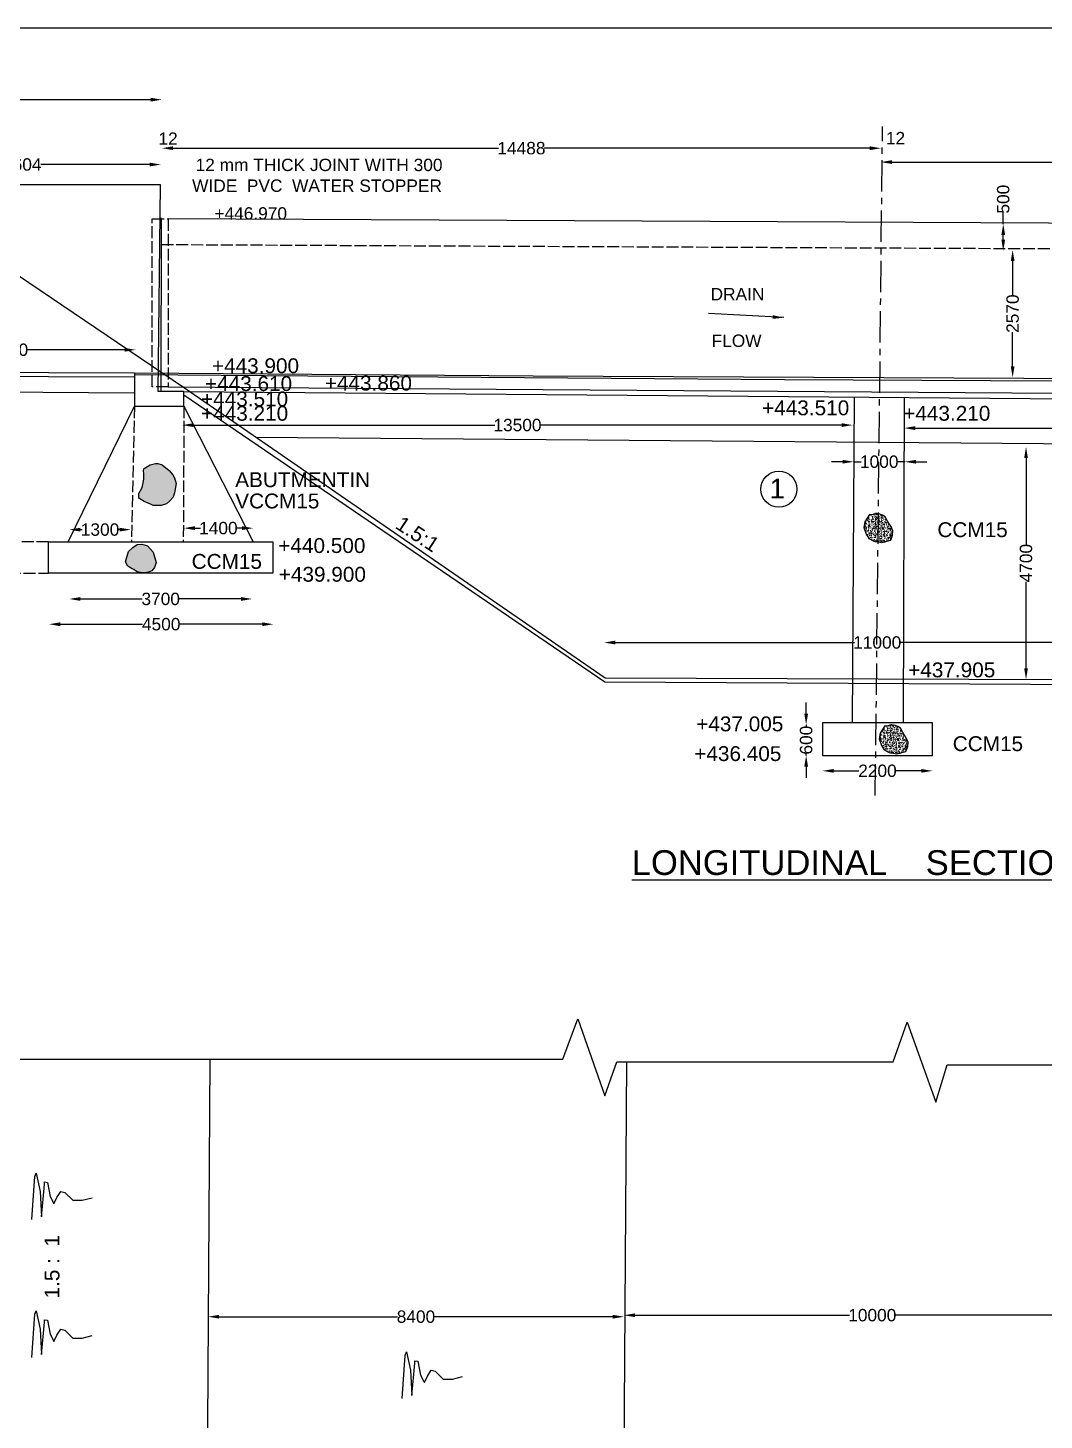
# Model space of a CAD drawing. Header units: millimetres. Extents: x 2190 to 106200, y 4148 to 77390.
# Drawn here: x 28872 to 49396, y 49282 to 77390 of the extents above; entities that cross this region are included whole.
import ezdxf

# ---------------------------------------------------------------- set-up
doc = ezdxf.new("R2010")
doc.units = ezdxf.units.MM
doc.linetypes.add('ACAD_ISO02W100', pattern=[15, 12, -3])
doc.linetypes.add('CENTER', pattern=[50.8, 31.75, -6.35, 6.35, -6.35])
for name, color, linetype in [('DIM', 7, 'Continuous'), ('DWG', 7, 'Continuous'), ('TEXT', 7, 'Continuous')]:
    doc.layers.add(name, color=color, linetype=linetype)
doc.styles.get("Standard").update_dxf_attribs({"font": 'arial.ttf'})
doc.dimstyles.new('ISO-25', dxfattribs={"dimtxt": 250, "dimasz": 225, "dimexe": 1.25, "dimexo": 0.625, "dimtad": 0, "dimdec": 0, "dimtxsty": 'Standard', "dimcen": 2.5, "dimse1": 1, "dimse2": 1, "dimadec": 0, "dimazin": 0, "dimtfac": 1, "dimtdec": 0, "dimtmove": 0, "dimatfit": 3, "dimfxl": 1, "dimarcsym": 0})

# ---------------------------------------------------------------- blocks, each defined once
blk = doc.blocks.new('*D13')
at = {"layer": 'Defpoints', "color": 0, "transparency": 16777216}
for p in [(20870, 75960), (31580, 75960), (31580, 75940)]:
    blk.add_point(p, dxfattribs=at)
at = {"layer": 'DIM', "color": 0, "lineweight": -2, "transparency": 16777216}
for p, q in [((21095, 75940), (25766, 75940)), ((31355, 75940), (26684, 75940))]:
    blk.add_line(p, q, dxfattribs=at)
at = {"layer": 'DIM', "color": 0, "transparency": 16777216}
for points in [[(21095, 75978), (21095, 75902), (20870, 75940)], [(31355, 75978), (31355, 75902), (31580, 75940)]]:
    blk.add_solid(points, dxfattribs=at)
at = {"layer": 'DIM', "color": 0, "transparency": 16777216, "insert": (26225, 75940), "char_height": 250, "attachment_point": 5}
blk.add_mtext('10704', dxfattribs=at)
blk = doc.blocks.new('*D17')
at = {"layer": 'Defpoints', "color": 0, "transparency": 16777216}
for p in [(25961, 74520), (31560, 74630), (31560, 74520)]:
    blk.add_point(p, dxfattribs=at)
at = {"layer": 'DIM', "color": 0, "lineweight": -2, "transparency": 16777216}
for p, q in [((26186, 74630), (28387, 74630)), ((31335, 74630), (29134, 74630))]:
    blk.add_line(p, q, dxfattribs=at)
at = {"layer": 'DIM', "color": 0, "transparency": 16777216}
for points in [[(26186, 74668), (26186, 74592), (25961, 74630)], [(31335, 74668), (31335, 74592), (31560, 74630)]]:
    blk.add_solid(points, dxfattribs=at)
at = {"layer": 'DIM', "color": 0, "transparency": 16777216, "insert": (28760, 74630), "char_height": 250, "attachment_point": 5}
blk.add_mtext('5604', dxfattribs=at)
blk = doc.blocks.new('*D19')
at = {"layer": 'Defpoints', "color": 0, "transparency": 16777216}
for p in [(31580, 75120), (46100, 75120), (46100, 74960)]:
    blk.add_point(p, dxfattribs=at)
at = {"layer": 'DIM', "color": 0, "lineweight": -2, "transparency": 16777216}
for p, q in [((31805, 74960), (38380, 74960)), ((45875, 74960), (39300, 74960))]:
    blk.add_line(p, q, dxfattribs=at)
at = {"layer": 'DIM', "color": 0, "transparency": 16777216}
for points in [[(31805, 74998), (31805, 74922), (31580, 74960)], [(45875, 74998), (45875, 74922), (46100, 74960)]]:
    blk.add_solid(points, dxfattribs=at)
at = {"layer": 'DIM', "color": 0, "transparency": 16777216, "insert": (38840, 74960), "char_height": 250, "attachment_point": 5}
blk.add_mtext('14488', dxfattribs=at)
blk = doc.blocks.new('*D20')
at = {"layer": 'Defpoints', "color": 0, "transparency": 16777216}
for p in [(46100, 74720), (60590, 74720), (60590, 74680)]:
    blk.add_point(p, dxfattribs=at)
at = {"layer": 'DIM', "color": 0, "lineweight": -2, "transparency": 16777216}
for p, q in [((46325, 74680), (52885, 74680)), ((60365, 74680), (53805, 74680))]:
    blk.add_line(p, q, dxfattribs=at)
at = {"layer": 'DIM', "color": 0, "transparency": 16777216}
for points in [[(46325, 74718), (46325, 74642), (46100, 74680)], [(60365, 74718), (60365, 74642), (60590, 74680)]]:
    blk.add_solid(points, dxfattribs=at)
at = {"layer": 'DIM', "color": 0, "transparency": 16777216, "insert": (53345, 74680), "char_height": 250, "attachment_point": 5}
blk.add_mtext('14488', dxfattribs=at)
blk = doc.blocks.new('*D39')
at = {"layer": 'Defpoints', "color": 0, "transparency": 16777216}
for p in [(49030, 68930), (49050, 68930), (49050, 64235)]:
    blk.add_point(p, dxfattribs=at)
at = {"layer": 'DIM', "color": 0, "lineweight": -2, "transparency": 16777216}
for p, q in [((49030, 68705), (49030, 66961)), ((49030, 64460), (49030, 66204))]:
    blk.add_line(p, q, dxfattribs=at)
at = {"layer": 'DIM', "color": 0, "transparency": 16777216}
for points in [[(48992, 68705), (49068, 68705), (49030, 68930)], [(48992, 64460), (49068, 64460), (49030, 64235)]]:
    blk.add_solid(points, dxfattribs=at)
at = {"layer": 'DIM', "color": 0, "transparency": 16777216, "insert": (49030, 66583), "char_height": 250, "attachment_point": 5, "rotation": 90}
blk.add_mtext('4700', dxfattribs=at)
blk = doc.blocks.new('*D40')
at = {"layer": 'Defpoints', "color": 0, "transparency": 16777216}
for p in [(46567, 69370), (60020, 69370), (60020, 69310)]:
    blk.add_point(p, dxfattribs=at)
at = {"layer": 'DIM', "color": 0, "lineweight": -2, "transparency": 16777216}
for p, q in [((46792, 69310), (52835, 69310)), ((59795, 69310), (53752, 69310))]:
    blk.add_line(p, q, dxfattribs=at)
at = {"layer": 'DIM', "color": 0, "transparency": 16777216}
for points in [[(46792, 69348), (46792, 69272), (46567, 69310)], [(59795, 69348), (59795, 69272), (60020, 69310)]]:
    blk.add_solid(points, dxfattribs=at)
at = {"layer": 'DIM', "color": 0, "transparency": 16777216, "insert": (53293, 69310), "char_height": 250, "attachment_point": 5}
blk.add_mtext('13500', dxfattribs=at)
blk = doc.blocks.new('*D41')
at = {"layer": 'Defpoints', "color": 0, "transparency": 16777216}
for p in [(48760, 72910), (48820, 72910), (48820, 70330)]:
    blk.add_point(p, dxfattribs=at)
at = {"layer": 'DIM', "color": 0, "lineweight": -2, "transparency": 16777216}
for p, q in [((48760, 72685), (48760, 71995.625)), ((48760, 70555), (48760, 71244.375))]:
    blk.add_line(p, q, dxfattribs=at)
at = {"layer": 'DIM', "color": 0, "transparency": 16777216}
for points in [[(48722.5, 72685), (48797.5, 72685), (48760, 72910)], [(48722.5, 70555), (48797.5, 70555), (48760, 70330)]]:
    blk.add_solid(points, dxfattribs=at)
at = {"layer": 'DIM', "color": 0, "transparency": 16777216, "insert": (48760, 71620), "char_height": 250, "attachment_point": 5, "rotation": 90}
blk.add_mtext('2570', dxfattribs=at)
blk = doc.blocks.new('*D42')
at = {"layer": 'Defpoints', "color": 0, "transparency": 16777216}
for p in [(48570, 73430), (48730, 73430), (48730, 72890)]:
    blk.add_point(p, dxfattribs=at)
at = {"layer": 'DIM', "color": 0, "lineweight": -2, "transparency": 16777216}
for p, q in [((48570, 73430), (48570, 73655)), ((48570, 73115), (48570, 73205))]:
    blk.add_line(p, q, dxfattribs=at)
at = {"layer": 'DIM', "color": 0, "transparency": 16777216}
for points in [[(48532, 73205), (48608, 73205), (48570, 73430)], [(48532, 73115), (48608, 73115), (48570, 72890)]]:
    blk.add_solid(points, dxfattribs=at)
at = {"layer": 'DIM', "color": 0, "transparency": 16777216, "insert": (48570, 73931), "char_height": 250, "attachment_point": 5, "rotation": 90}
blk.add_mtext('500', dxfattribs=at)
blk = doc.blocks.new('*D43')
at = {"layer": 'Defpoints', "color": 0, "transparency": 16777216}
for p in [(44920, 62470), (47140, 62470), (47140, 62390)]:
    blk.add_point(p, dxfattribs=at)
at = {"layer": 'DIM', "color": 0, "lineweight": -2, "transparency": 16777216}
for p, q in [((45145, 62390), (45654.375, 62390)), ((46915, 62390), (46405.625, 62390))]:
    blk.add_line(p, q, dxfattribs=at)
at = {"layer": 'DIM', "color": 0, "transparency": 16777216}
for points in [[(45145, 62427.5), (45145, 62352.5), (44920, 62390)], [(46915, 62427.5), (46915, 62352.5), (47140, 62390)]]:
    blk.add_solid(points, dxfattribs=at)
at = {"layer": 'DIM', "color": 0, "transparency": 16777216, "insert": (46030, 62390), "char_height": 250, "attachment_point": 5}
blk.add_mtext('2200', dxfattribs=at)
blk = doc.blocks.new('*D44')
at = {"layer": 'Defpoints', "color": 0, "transparency": 16777216}
for p in [(44590, 63320), (44590, 63320), (44590, 62700)]:
    blk.add_point(p, dxfattribs=at)
at = {"layer": 'DIM', "color": 0, "lineweight": -2, "transparency": 16777216}
for p, q in [((44590, 63545), (44590, 63770)), ((44590, 63320), (44590, 63287)), ((44590, 62700), (44590, 62733)), ((44590, 62475), (44590, 62250))]:
    blk.add_line(p, q, dxfattribs=at)
at = {"layer": 'DIM', "color": 0, "transparency": 16777216}
for points in [[(44552, 63545), (44628, 63545), (44590, 63320)], [(44552, 62475), (44628, 62475), (44590, 62700)]]:
    blk.add_solid(points, dxfattribs=at)
at = {"layer": 'DIM', "color": 0, "transparency": 16777216, "insert": (44590, 63010), "char_height": 250, "attachment_point": 5, "rotation": 90}
blk.add_mtext('600', dxfattribs=at)
blk = doc.blocks.new('*D45')
at = {"layer": 'Defpoints', "color": 0, "transparency": 16777216}
for p in [(40510, 64950), (51540, 64980), (51540, 64950)]:
    blk.add_point(p, dxfattribs=at)
at = {"layer": 'DIM', "color": 0, "lineweight": -2, "transparency": 16777216}
for p, q in [((40735, 64980), (45566, 64980)), ((51315, 64980), (46484, 64980))]:
    blk.add_line(p, q, dxfattribs=at)
at = {"layer": 'DIM', "color": 0, "transparency": 16777216}
for points in [[(40735, 65018), (40735, 64942), (40510, 64980)], [(51315, 65018), (51315, 64942), (51540, 64980)]]:
    blk.add_solid(points, dxfattribs=at)
at = {"layer": 'DIM', "color": 0, "transparency": 16777216, "insert": (46025, 64980), "char_height": 250, "attachment_point": 5}
blk.add_mtext('11000', dxfattribs=at)
blk = doc.blocks.new('*D46')
at = {"layer": 'Defpoints', "color": 0, "transparency": 16777216}
for p in [(45550, 68740), (46580, 68740), (46580, 68630)]:
    blk.add_point(p, dxfattribs=at)
at = {"layer": 'DIM', "color": 0, "lineweight": -2, "transparency": 16777216}
for p, q in [((45325, 68630), (45100, 68630)), ((45550, 68630), (45703, 68630)), ((46580, 68630), (46427, 68630)), ((46805, 68630), (47030, 68630))]:
    blk.add_line(p, q, dxfattribs=at)
at = {"layer": 'DIM', "color": 0, "transparency": 16777216}
for points in [[(45325, 68668), (45325, 68592), (45550, 68630)], [(46805, 68668), (46805, 68592), (46580, 68630)]]:
    blk.add_solid(points, dxfattribs=at)
at = {"layer": 'DIM', "color": 0, "transparency": 16777216, "insert": (46065, 68630), "char_height": 250, "attachment_point": 5}
blk.add_mtext('1000', dxfattribs=at)
blk = doc.blocks.new('*D47')
at = {"layer": 'Defpoints', "color": 0, "transparency": 16777216}
for p in [(31990, 69410), (45530, 69410), (45530, 69370)]:
    blk.add_point(p, dxfattribs=at)
at = {"layer": 'DIM', "color": 0, "lineweight": -2, "transparency": 16777216}
for p, q in [((32215, 69370), (38301, 69370)), ((45305, 69370), (39219, 69370))]:
    blk.add_line(p, q, dxfattribs=at)
at = {"layer": 'DIM', "color": 0, "transparency": 16777216}
for points in [[(32215, 69408), (32215, 69332), (31990, 69370)], [(45305, 69408), (45305, 69332), (45530, 69370)]]:
    blk.add_solid(points, dxfattribs=at)
at = {"layer": 'DIM', "color": 0, "transparency": 16777216, "insert": (38760, 69370), "char_height": 250, "attachment_point": 5}
blk.add_mtext('13500', dxfattribs=at)
blk = doc.blocks.new('*D48')
at = {"layer": 'Defpoints', "color": 0, "transparency": 16777216}
for p in [(29300, 65380), (33830, 65380), (33830, 65350)]:
    blk.add_point(p, dxfattribs=at)
at = {"layer": 'DIM', "color": 0, "lineweight": -2, "transparency": 16777216}
for p, q in [((29525, 65350), (31186, 65350)), ((33605, 65350), (31944, 65350))]:
    blk.add_line(p, q, dxfattribs=at)
at = {"layer": 'DIM', "color": 0, "transparency": 16777216}
for points in [[(29525, 65388), (29525, 65312), (29300, 65350)], [(33605, 65388), (33605, 65312), (33830, 65350)]]:
    blk.add_solid(points, dxfattribs=at)
at = {"layer": 'DIM', "color": 0, "transparency": 16777216, "insert": (31565, 65350), "char_height": 250, "attachment_point": 5}
blk.add_mtext('4500', dxfattribs=at)
blk = doc.blocks.new('*D49')
at = {"layer": 'Defpoints', "color": 0, "transparency": 16777216}
for p in [(29710, 65830), (33400, 65860), (33400, 65830)]:
    blk.add_point(p, dxfattribs=at)
at = {"layer": 'DIM', "color": 0, "lineweight": -2, "transparency": 16777216}
for p, q in [((29935, 65860), (31182, 65860)), ((33175, 65860), (31928, 65860))]:
    blk.add_line(p, q, dxfattribs=at)
at = {"layer": 'DIM', "color": 0, "transparency": 16777216}
for points in [[(29935, 65898), (29935, 65822), (29710, 65860)], [(33175, 65898), (33175, 65822), (33400, 65860)]]:
    blk.add_solid(points, dxfattribs=at)
at = {"layer": 'DIM', "color": 0, "transparency": 16777216, "insert": (31555, 65860), "char_height": 250, "attachment_point": 5}
blk.add_mtext('3700', dxfattribs=at)
blk = doc.blocks.new('*D51')
at = {"layer": 'Defpoints', "color": 0, "transparency": 16777216}
for p in [(29710, 67200), (30950, 67260), (30950, 67200)]:
    blk.add_point(p, dxfattribs=at)
at = {"layer": 'DIM', "color": 0, "lineweight": -2, "transparency": 16777216}
for p, q in [((29935, 67260), (29968, 67260)), ((30725, 67260), (30692, 67260))]:
    blk.add_line(p, q, dxfattribs=at)
at = {"layer": 'DIM', "color": 0, "transparency": 16777216}
for points in [[(29935, 67298), (29935, 67222), (29710, 67260)], [(30725, 67298), (30725, 67222), (30950, 67260)]]:
    blk.add_solid(points, dxfattribs=at)
at = {"layer": 'DIM', "color": 0, "transparency": 16777216, "insert": (30330, 67260), "char_height": 250, "attachment_point": 5}
blk.add_mtext('1300', dxfattribs=at)
blk = doc.blocks.new('*D52')
at = {"layer": 'Defpoints', "color": 0, "transparency": 16777216}
for p in [(32020, 67220), (33420, 67290), (33420, 67220)]:
    blk.add_point(p, dxfattribs=at)
at = {"layer": 'DIM', "color": 0, "lineweight": -2, "transparency": 16777216}
for p, q in [((32245, 67290), (32358, 67290)), ((33195, 67290), (33082, 67290))]:
    blk.add_line(p, q, dxfattribs=at)
at = {"layer": 'DIM', "color": 0, "transparency": 16777216}
for points in [[(32245, 67328), (32245, 67252), (32020, 67290)], [(33195, 67328), (33195, 67252), (33420, 67290)]]:
    blk.add_solid(points, dxfattribs=at)
at = {"layer": 'DIM', "color": 0, "transparency": 16777216, "insert": (32720, 67290), "char_height": 250, "attachment_point": 5}
blk.add_mtext('1400', dxfattribs=at)
blk = doc.blocks.new('*D53')
at = {"layer": 'Defpoints', "color": 0, "transparency": 16777216}
for p in [(25930, 70880), (31050, 70890), (31050, 70880)]:
    blk.add_point(p, dxfattribs=at)
at = {"layer": 'DIM', "color": 0, "lineweight": -2, "transparency": 16777216}
for p, q in [((26155, 70890), (28117, 70890)), ((30825, 70890), (28863, 70890))]:
    blk.add_line(p, q, dxfattribs=at)
at = {"layer": 'DIM', "color": 0, "transparency": 16777216}
for points in [[(26155, 70928), (26155, 70852), (25930, 70890)], [(30825, 70928), (30825, 70852), (31050, 70890)]]:
    blk.add_solid(points, dxfattribs=at)
at = {"layer": 'DIM', "color": 0, "transparency": 16777216, "insert": (28490, 70890), "char_height": 250, "attachment_point": 5}
blk.add_mtext('5110', dxfattribs=at)
blk = doc.blocks.new('*D110')
at = {"layer": 'Defpoints', "color": 0, "transparency": 16777216}
for p in [(40910, 51380), (50940, 51400), (50940, 51380)]:
    blk.add_point(p, dxfattribs=at)
at = {"layer": 'DIM', "color": 0, "lineweight": -2, "transparency": 16777216}
for p, q in [((41135, 51400), (45466, 51400)), ((50715, 51400), (46384, 51400))]:
    blk.add_line(p, q, dxfattribs=at)
at = {"layer": 'DIM', "color": 0, "transparency": 16777216}
for points in [[(41135, 51438), (41135, 51362), (40910, 51400)], [(50715, 51438), (50715, 51362), (50940, 51400)]]:
    blk.add_solid(points, dxfattribs=at)
at = {"layer": 'DIM', "color": 0, "transparency": 16777216, "insert": (45925, 51400), "char_height": 250, "attachment_point": 5}
blk.add_mtext('10000', dxfattribs=at)
blk = doc.blocks.new('*D111')
at = {"layer": 'Defpoints', "color": 0, "transparency": 16777216}
for p in [(32510, 51530), (40910, 51530), (40910, 51370)]:
    blk.add_point(p, dxfattribs=at)
at = {"layer": 'DIM', "color": 0, "lineweight": -2, "transparency": 16777216}
for p, q in [((32735, 51370), (36336, 51370)), ((40685, 51370), (37084, 51370))]:
    blk.add_line(p, q, dxfattribs=at)
at = {"layer": 'DIM', "color": 0, "transparency": 16777216}
for points in [[(32735, 51408), (32735, 51332), (32510, 51370)], [(40685, 51408), (40685, 51332), (40910, 51370)]]:
    blk.add_solid(points, dxfattribs=at)
at = {"layer": 'DIM', "color": 0, "transparency": 16777216, "insert": (36710, 51370), "char_height": 250, "attachment_point": 5}
blk.add_mtext('8400', dxfattribs=at)

msp = doc.modelspace()

# ---------------------------------------------------------------- hatches: boundary and pattern name
at = {"layer": 'DWG'}
h = msp.add_hatch(dxfattribs=at)
h.set_pattern_fill('AR-CONC', color=256, scale=0.5)
h.paths.add_polyline_path([(31833.5, 68308.8), (31800.6, 68369), (31729.4, 68456.5), (31587, 68571.4), (31493.9, 68593.3), (31450.1, 68593.3), (31340.5, 68566), (31258.4, 68522.2), (31214.6, 68489.4), (31209.1, 68445.6), (31214.6, 68390.9), (31214.6, 68281.5), (31187.2, 68139.2), (31176.2, 68095.5), (31110.5, 67991.5), (31110.5, 67893), (31220.1, 67827.4), (31346, 67772.7), (31400.8, 67745.3), (31565.1, 67745.3), (31669.2, 67783.6), (31734.9, 67832.9), (31806.1, 67914.9), (31833.5, 68002.5), (31866.3, 68188.5)])
h.paths.add_polyline_path([(31400.8, 66804.3), (31291.3, 66935.6), (31170.8, 66968.5), (31077.7, 66963), (30990, 66897.3), (30907.9, 66820.7), (30842.2, 66607.4), (30891.4, 66519.8), (30979.1, 66470.6), (31011.9, 66454.2), (31044.8, 66426.8), (31083.1, 66410.4), (31148.9, 66394), (31220.1, 66388.5), (31307.7, 66399.5), (31378.9, 66426.8), (31428.2, 66492.5), (31461, 66596.4)])
h = msp.add_hatch(dxfattribs=at)
h.set_pattern_fill('AR-CONC', color=256, scale=0.5)
h.set_pattern_definition([(50, (-306.95, 4266), (91.092334, -7.96954), [9.525, -104.775]), (355, (-306.95, 4266), (-17.62171, 95.52842), [7.62, -83.82029]), (100.45144, (-299.36, 4265.34), (73.47062, 87.55888), [8.095, -89.04512]), (46.1842, (-306.95, 4291.4), (135.53952, -21.02116), [14.2875, -157.1625]), (96.63556, (-295.66, 4289.65), (118.70207, 123.71306), [12.1425, -133.5678]), (351.18415, (-306.95, 4291.4), (118.70207, 123.71306), [11.42998, -125.72987]), (21, (-294.25, 4285.05), (75.807196, -51.1326), [9.525, -104.775]), (326, (-294.25, 4285.05), (30.90101, 92.09398), [7.62, -83.82]), (71.45144, (-287.93, 4280.79), (106.70821, 40.96138), [8.095, -89.04497]), (37.5, (-306.952, 4266), (1.544302, 42.27752), [0, -82.804, 0, -85.09, 0, -84.1375]), (7.5, (-306.95, 4266), (33.40983, 50.090287), [0, -48.514, 0, -80.899, 0, -32.0675]), (327.5, (-335.273, 4266), (67.795298, -2.864372), [0, -31.75, 0, -99.06, 0, -131.445]), (317.5, (-347.97, 4266), (74.06459, 12.713246), [0, -41.275, 0, -65.786, 0, -93.345])])
h.paths.add_polyline_path([(46304.8, 67320.8), (46269.5, 67373.8), (46234.1, 67432.7), (46186.9, 67515.1), (46133.9, 67550.4), (46080.8, 67574), (46016, 67585.8), (45992.4, 67585.8), (45921.7, 67556.3), (45868.6, 67562.2), (45774.3, 67415), (45756.6, 67303.1), (45803.8, 67167.7), (45856.9, 67079.4), (45957.1, 67026.4), (46116.2, 66997), (46298.9, 67050), (46334.3, 67150), (46340.2, 67232.5)])
h = msp.add_hatch(dxfattribs=at)
h.set_pattern_fill('AR-CONC', color=256, scale=0.5)
h.paths.add_polyline_path([(46611.8, 63054.8), (46576.4, 63107.8), (46541, 63166.7), (46493.9, 63249.1), (46440.8, 63284.4), (46387.8, 63308), (46323, 63319.8), (46299.4, 63319.8), (46228.6, 63290.3), (46175.6, 63296.2), (46081.3, 63149), (46063.6, 63037.1), (46110.8, 62901.7), (46163.8, 62813.4), (46264, 62760.4), (46423.2, 62731), (46605.9, 62784), (46641.2, 62884), (46647.1, 62966.5)])

# ---------------------------------------------------------------- linework, layer by layer
msp.add_lwpolyline([(106200, 4148.5), (2190, 4148.5), (2190, 77390), (106200, 77390)], close=True)
at = {"layer": 'DWG', "linetype": 'CENTER', "ltscale": 20}
msp.add_lwpolyline([(45986.5, 61892.7), (46132.6, 75396.1)], dxfattribs=at)
at = {"layer": 'DWG'}
for points in [[(31704, 70143.6), (52534.3, 69991.6), (60538.7, 69991.6), (60603, 73656.3), (67292.8, 73656.3), (67292.8, 74543.6), (67573.5, 74543.6), (67497.8, 66819.8)], [(32025.1, 69753.2), (32025.1, 70051.5), (31501.9, 70051.5), (31550, 74218.4), (25967.7, 74218.4), (25923.6, 67010.5)], [(25967.7, 74218.4), (32038.6, 70123.2)], [(31562.5, 70051.5), (31572.2, 73538.5), (31542.2, 73538.5)], [(60420.4, 73392), (31704, 73531.5)], [(13654.5, 70495.9), (31023.6, 70428.4), (31027.9, 69753.2)], [(13654.5, 70414.8), (31024, 70341.9)], [(31023.6, 70428.4), (39079.8, 70364.8), (51818.3, 70304.2), (64536.6, 70264.6), (78578.5, 70079), (86328.2, 69959.7)], [(31023.8, 70388.6), (44150.1, 70287.8), (53861, 70246.6), (64360.8, 70190.6), (71859.6, 70103.8), (76313, 70051.5)], [(20834.5, 70097.4), (31026.1, 70024.7)], [(32025.1, 70051.5), (50741.5, 69897), (60047.4, 69890.3), (67934.5, 69845.5), (76313, 69750), (76303.2, 69185.1)], [(32038.6, 70123.2), (40533.6, 64266.4), (51548.5, 64226.1), (60047.4, 69890.3), (60046.4, 69814.9)], [(29687.7, 67010.5), (31027.9, 69753.2), (32025.1, 69753.2), (33420.9, 67010.5)], [(32025.1, 69977.9), (40525, 64184.5), (51580.8, 64126.2), (60046.4, 69814.9), (60048, 69567.8)], [(45527.5, 63366.9), (45568.3, 69939.7)], [(46568.8, 69931.4), (46546.7, 63366.9)], [(33482, 69128.1), (58594.7, 68922.1)], [(24643.9, 56566.8), (39676.9, 56566.8), (39981.5, 57381.2), (40526.4, 55828.2), (40766.8, 56516.6), (46344.3, 56516.6), (46632.8, 57317.1), (47209.8, 55700.1), (47434.2, 56452.6), (51562.8, 56452.6), (51915.4, 57270.9), (52476.4, 55734), (52748.9, 56438.4), (66303.1, 56438.4), (66591.6, 57238.5), (67136.5, 55621.5), (67376.9, 56342), (86050.3, 56099.8)], [(31940.1, 39148.6), (32459.8, 41812.8), (32557.2, 56566.8)], [(40364, 39096.6), (40870.6, 41568.7), (40969.8, 56516.6)], [(28950, 53330), (29010, 54200), (29040, 54270), (29120, 53900), (29150, 53390), (29190, 53820), (29210, 54040), (29210, 54090), (29270, 54080), (29320, 53800), (29390, 53670), (29400, 53650), (29460, 53780), (29540, 53900), (29620, 53880), (29780, 53720), (29970, 53720), (30170, 53770)], [(28950, 50550), (29010, 51420), (29040, 51490), (29120, 51120), (29150, 50610), (29190, 51040), (29210, 51260), (29210, 51310), (29270, 51300), (29320, 51020), (29390, 50890), (29400, 50870), (29460, 51000), (29540, 51120), (29620, 51100), (29780, 50940), (29970, 50940), (30170, 50990)], [(36430, 49720), (36490, 50590), (36520, 50660), (36600, 50290), (36630, 49780), (36670, 50210), (36690, 50430), (36690, 50480), (36750, 50470), (36800, 50190), (36870, 50060), (36880, 50040), (36940, 50170), (37020, 50290), (37100, 50270), (37260, 50110), (37450, 50110), (37650, 50160)]]:
    msp.add_lwpolyline(points, dxfattribs=at)
at = {"layer": 'DWG', "linetype": 'ACAD_ISO02W100', "ltscale": 20}
msp.add_lwpolyline([(31384.2, 73531.5), (31704, 73531.5), (31704, 70143.6), (31384.2, 70143.6)], close=True, dxfattribs=at)
for points in [[(31570.8, 73016), (60589.4, 72881.2)], [(31027.9, 69753.2), (30964, 67010.5)], [(32025.1, 69753.2), (32010.7, 67010.5)], [(29290, 67010.5), (20387.8, 67010.5), (20387.8, 66424), (29290, 66381.2)]]:
    msp.add_lwpolyline(points, dxfattribs=at)
at = {"layer": 'DWG'}
for points in [[(31346, 67772.7), (31220.1, 67827.4), (31110.5, 67893), (31110.5, 67991.5), (31176.2, 68095.5), (31187.2, 68139.2), (31214.6, 68281.5), (31214.6, 68390.9), (31209.1, 68445.6), (31214.6, 68489.4), (31258.4, 68522.2), (31340.5, 68566), (31450.1, 68593.3), (31493.9, 68593.3), (31587, 68571.4), (31729.4, 68456.5), (31800.6, 68369), (31833.5, 68308.8), (31866.3, 68188.5), (31833.5, 68002.5), (31806.1, 67914.9), (31734.9, 67832.9), (31669.2, 67783.6), (31565.1, 67745.3), (31400.8, 67745.3)], [(45868.6, 67562.2), (45774.3, 67415), (45756.6, 67303.1), (45803.8, 67167.7), (45856.9, 67079.4), (45957.1, 67026.4), (46116.2, 66997), (46298.9, 67050), (46334.3, 67150), (46340.2, 67232.5), (46304.8, 67320.8), (46269.5, 67373.8), (46234.1, 67432.7), (46186.9, 67515.1), (46133.9, 67550.4), (46080.8, 67574), (46016, 67585.8), (45992.4, 67585.8), (45921.7, 67556.3)], [(29290, 67010.5), (33817.2, 67010.5), (33817.2, 66381.2), (29290, 66381.2)], [(30842.2, 66607.4), (30907.9, 66820.7), (30990, 66897.3), (31077.7, 66963), (31170.8, 66968.5), (31291.3, 66935.6), (31400.8, 66804.3), (31461, 66596.4), (31428.2, 66492.5), (31378.9, 66426.8), (31307.7, 66399.5), (31220.1, 66388.5), (31148.9, 66394), (31083.1, 66410.4), (31044.8, 66426.8), (31011.9, 66454.2), (30979.1, 66470.6), (30891.4, 66519.8)], [(44926, 63366.9), (47136.4, 63366.9), (47136.4, 62695.6), (44926, 62695.6)], [(46175.6, 63296.2), (46081.3, 63149), (46063.6, 63037.1), (46110.8, 62901.7), (46163.8, 62813.4), (46264, 62760.4), (46423.2, 62731), (46605.9, 62784), (46641.2, 62884), (46647.1, 62966.5), (46611.8, 63054.8), (46576.4, 63107.8), (46541, 63166.7), (46493.9, 63249.1), (46440.8, 63284.4), (46387.8, 63308), (46323, 63319.8), (46299.4, 63319.8), (46228.6, 63290.3)]]:
    msp.add_lwpolyline(points, close=True, dxfattribs=at)
at = {"layer": 'TEXT'}
msp.add_circle((44040, 68078.5), 364, dxfattribs=at)

# ---------------------------------------------------------------- texts
for s, height, p in [('12', 250, (31510, 75028.5)), ('12', 250, (46200, 75038.5)), ('12 mm THICK JOINT WITH 300', 250, (32260, 74498.5)), ('WIDE  PVC  WATER STOPPER', 250, (32190, 74078.5)), ('+446.970', 250, (32640, 73518.5)), ('DRAIN', 250, (42660, 71888.5)), ('FLOW', 250, (42680, 70948.5)), ('+443.900', 300, (32590, 70418.5)), ('+443.610', 300, (32450, 70058.5)), ('+443.860', 300, (34870, 70068.5)), ('+443.510', 300, (32370, 69748.5)), ('+443.210', 300, (32370, 69458.5)), ('+443.510', 300, (43700, 69568.5)), ('+443.210', 300, (46550, 69458.5)), ('ABUTMENTIN', 300, (33060, 68118.5)), ('1', 400, (43850, 67888.5)), ('VCCM15', 300, (33060, 67688.5)), ('CCM15', 300, (47240, 67108.5)), ('+440.500', 300, (33930, 66788.5)), ('CCM15', 300, (32180, 66468.5)), ('+439.900', 300, (33940, 66208.5)), ('+437.905', 300, (46650, 64278.5)), ('+437.005', 300, (42370, 63188.5)), ('CCM15', 300, (47550, 62788.5)), ('+436.405', 300, (42330, 62588.5)), ('%%ULONGITUDINAL    SECTION  A - A', 500, (41066.9, 60288.5))]:
    msp.add_text(s, height=height, dxfattribs=at).set_placement(p)
for s, rotation, p in [('1.5:1', 326.61149, (36273, 67301.5)), ('1.5 :  1', 90, (29510, 51738.5))]:
    msp.add_text(s, height=300, rotation=rotation, dxfattribs=at).set_placement(p)

# ---------------------------------------------------------------- dimensions: what is measured, and where the dimension line sits
at = {"layer": 'DIM'}
for p1, p2, distance, text, picture, middle in [((20870, 75960), (31580, 75960), -20, '10704', '*D13', (26225, 75940)), ((31580, 75120), (46100, 75120), -160, '14488', '*D19', (38840, 74960)), ((25960.8, 74519.8), (31560, 74519.8), 110.2, '5604', '*D17', (28760.4, 74630)), ((46100, 74720), (60590, 74720), -40, '14488', '*D20', (53345, 74680)), ((48730, 72890), (48730, 73430), 160, '500', '*D42', (48570, 73931.4)), ((48820, 70330), (48820, 72910), 60, '2570', '*D41', (48760, 71620)), ((25930, 70880), (31050, 70880), 10, '5110', '*D53', (28490, 70890)), ((31990, 69410), (45530, 69410), -40, '13500', '*D47', (38760, 69370)), ((46566.9, 69370.1), (60020, 69370.1), -60.1, '13500', '*D40', (53293.4, 69310)), ((49050, 64235.2), (49050, 68930), 20, '4700', '*D39', (49030, 66582.6)), ((45550, 68740), (46580, 68740), -110, '1000', '*D46', (46065, 68630)), ((29710, 67200), (30950, 67200), 60, '1300', '*D51', (30330, 67260)), ((29710, 65830), (33400, 65830), 30, '3700', '*D49', (31555, 65860)), ((29300, 65380), (33830, 65380), -30, '4500', '*D48', (31565, 65350)), ((40510, 64950), (51540, 64950), 30, '11000', '*D45', (46025, 64980)), ((44590, 62700), (44590, 63320), 0, '600', '*D44', (44590, 63010)), ((44920, 62470), (47140, 62470), -80, '2200', '*D43', (46030, 62390)), ((40910, 51380), (50940, 51380), 20, '10000', '*D110', (45925, 51400))]:
    dim = msp.add_aligned_dim(p1=p1, p2=p2, distance=distance, text=text, dimstyle='ISO-25', dxfattribs=at)
    dim.commit()
    dim.dimension.update_dxf_attribs({"geometry": picture, "text_midpoint": middle})
for p1, p2, distance, picture, middle in [((32020, 67220), (33420, 67220), 70, '*D52', (32720, 67290)), ((32510, 51530), (40910, 51530), -160, '*D111', (36710, 51370))]:
    dim = msp.add_aligned_dim(p1=p1, p2=p2, distance=distance, dimstyle='ISO-25', dxfattribs=at)
    dim.commit()
    dim.dimension.update_dxf_attribs({"geometry": picture, "text_midpoint": middle})

# ---------------------------------------------------------------- leaders
at = {"layer": 'TEXT'}
msp.add_leader([(44140, 71540), (42620, 71620)], dimstyle='ISO-25', override={"dimgap": 0.625, "dimtad": 0}, dxfattribs=at)

doc.saveas('drawing.dxf')
